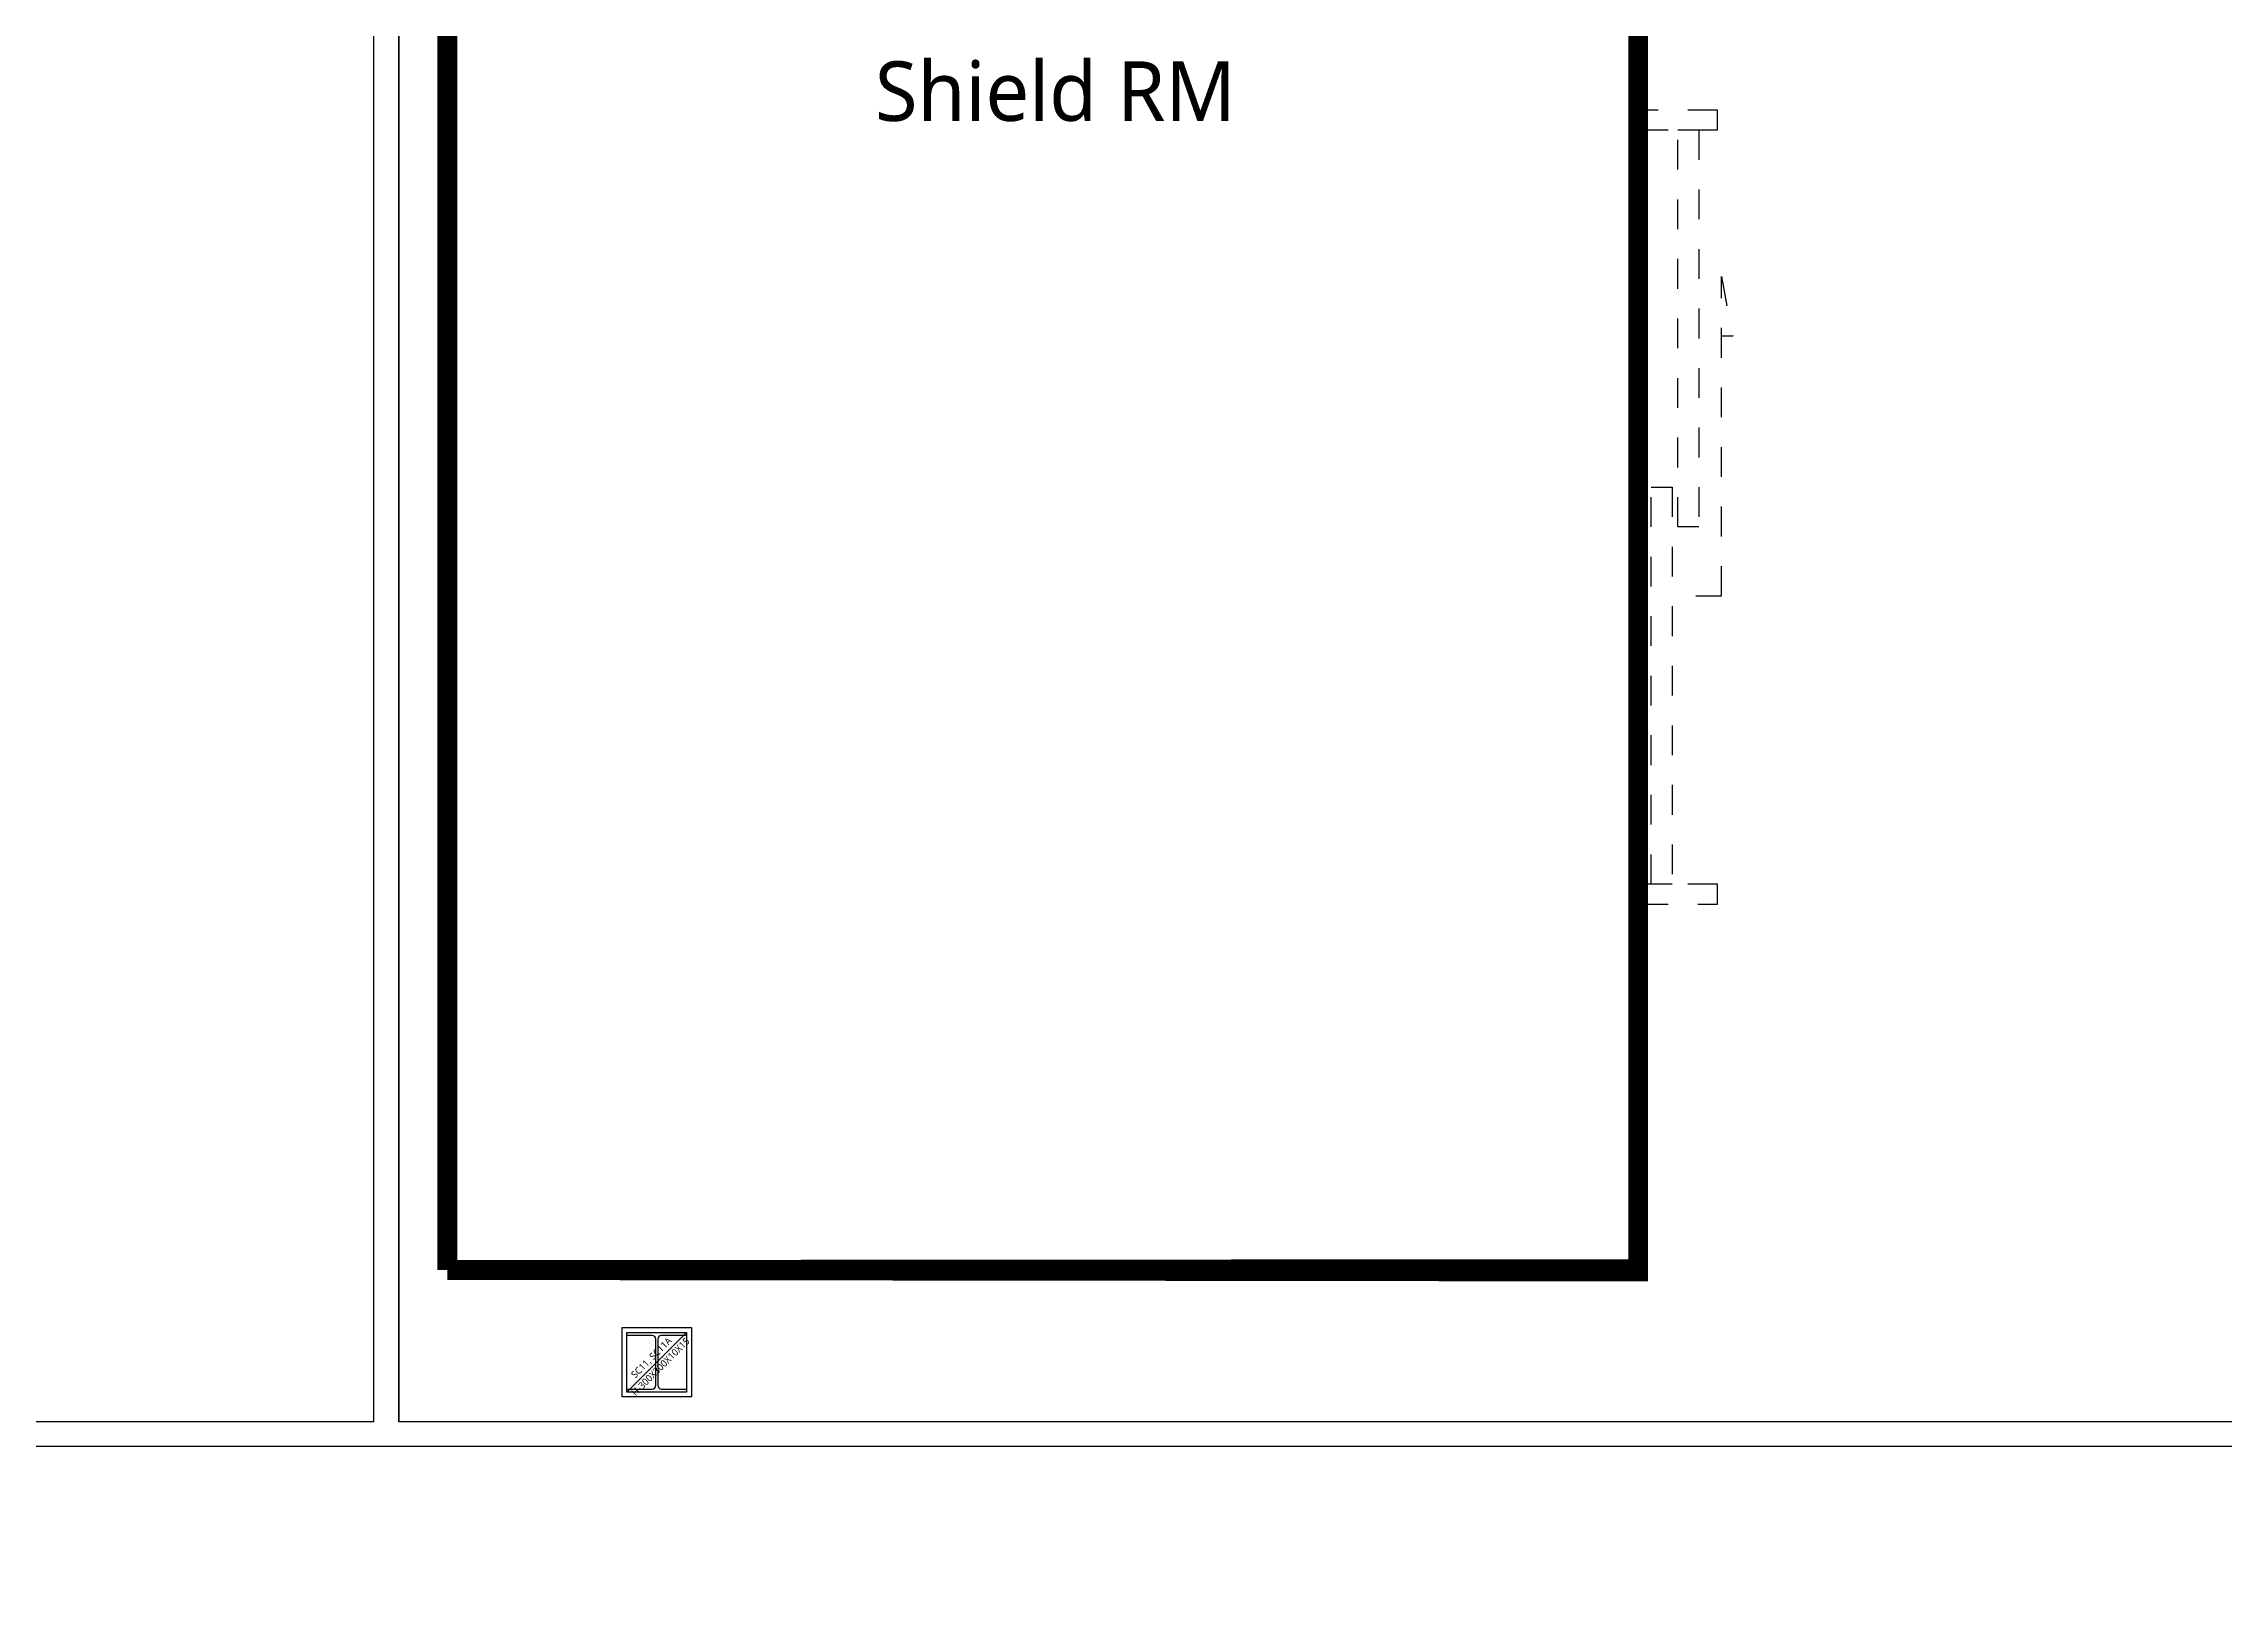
# Model space of a CAD drawing. Header units: millimetres. Extents: x 0 to 420500, y 0 to 297000.
# Drawn here: x 155680 to 166666, y 236528 to 244396 of the extents above; entities that cross this region are included whole.
import ezdxf
from ezdxf.enums import TextEntityAlignment as Align
from ezdxf.xclip import XClip

# ---------------------------------------------------------------- set-up
doc = ezdxf.new("R2010")
doc.units = ezdxf.units.MM
doc.header["$LTSCALE"] = 5000
doc.header["$XCLIPFRAME"] = 0
doc.linetypes.add('HID', pattern=[0.2, 0.1, -0.1])
doc.linetypes.add('HID2-GAUN', pattern=[3.75, 2.5, -1.25])
doc.layers.add('arch', color=8, linetype='Continuous')
doc.layers.add('TRAY', color=3, linetype='Continuous')
doc.layers.add('TXT-1', color=137, linetype='Continuous', plot=False)
doc.styles.add('스타일1', font='malgun.ttf')

# ---------------------------------------------------------------- blocks, each defined once
blk = doc.blocks.new('S-SC11')
at = {"color": 0}
blk.add_line((-150, -150), (150, 150), dxfattribs=at)
for points in [[(-175, 175), (175, 175), (175, -175), (-175, -175)], [(-150, 150), (150, 150), (150, -150), (-150, -150)]]:
    blk.add_lwpolyline(points, close=True, dxfattribs=at)
blk.add_lwpolyline([(-150, -150), (-150, -135), (-23, -135, 0.414213562373094), (-5, -117), (-5, 117, 0.414213562373095), (-23, 135), (-150, 135), (-150, 150), (150, 150), (150, 135), (23, 135, 0.414213562373095), (5, 117), (5, -117, 0.414213562373095), (23, -135), (150, -135), (150, -150)], format="xyb", close=True, dxfattribs=at)
at = {"color": 0, "style": '스타일1'}
blk.add_text('SC11, SC11A', height=35, rotation=45, dxfattribs=at).set_placement((-108.5529597493878, -82.87295522130444))
blk.add_text('H-300X300X10X15', height=35, rotation=45, dxfattribs=at).set_placement((18.67330208669591, -22.50495416493504), align=Align.MIDDLE_CENTER)
blk = doc.blocks.new('auto sliding door')
at = {"color": 0, "linetype": 'HID', "ltscale": 0.3}
for p, q in [((18.6418405835575, 1552.442310067359), (18.6418405835575, 3161.25403083628)), ((18.6418405835575, 3161.25403083628), (76.40547284661443, 2860.506058353931)), ((76.40547284661443, 2860.506058353931), (18.6418405835575, 2860.506058353931)), ((-109.7169991238916, 1552.442310067359), (18.6418405835575, 1552.442310067359))]:
    blk.add_line(p, q, dxfattribs=at)
for points in [[(-400, 3900), (0, 3900), (0, 4000), (-400, 4000)], [(-200, 3900), (-95.53677282397985, 3900), (-95.53677282397985, 1900), (-200, 1900)], [(-334.0421330807731, 2100), (-229.5789059047529, 2100), (-229.5789059047529, 100), (-334.0421330807731, 100)], [(-400, 0), (0, 0), (0, 100), (-400, 100)]]:
    blk.add_lwpolyline(points, close=True, dxfattribs=at)
blk = doc.blocks.new('XR-PLAN', base_point=(461.0274117319104, 408.442780486535))
at = {"layer": 'arch'}
for points in [[(76074.99999999991, 72600.00000009942), (76074.99999999984, 86200.00000009907)], [(76199.99999999991, 72600.00000009942), (76199.99999999984, 86200.00000009907)], [(91199.99999999996, 71675.00000009935), (112200.0000000007, 71675.00000009948), (112200.0000000007, 85600.00000009948), (76199.99999999991, 85600.00000009924), (76199.99999999991, 72600.00000009924)], [(76074.99999999991, 72600.00000009942), (69969.99999999808, 72600.00000009942)], [(88000.00000000182, 72600.00000009942), (76199.99999999991, 72600.00000009942)], [(88000.00000000182, 72475.00000009942), (69954.99999999785, 72475.00000009942)]]:
    blk.add_lwpolyline(points, dxfattribs=at)
at = {"layer": 'arch', "linetype": 'HID2-GAUN', "ltscale": 0.1, "const_width": 100}
for points in [[(76444.56944045995, 73364.55967525422), (82444.56944045995, 73364.55967525422), (82444.56944045986, 85704.72927696042), (76444.56944045986, 85695.00000009919)], [(76444.56944045995, 73364.55967525422), (76444.56944045986, 85695.00000009919)]]:
    blk.add_lwpolyline(points, dxfattribs=at)
at = {"layer": 'arch'}
for name, p in [('auto sliding door', (82844.56944045992, 75208.53643788432)), ('S-SC11', (77499.99999999994, 72900.00000009933))]:
    blk.add_blockref(name, p, dxfattribs=at)
at = {"layer": 'TXT-1', "style": '스타일1'}
blk.add_text('Shield RM', height=300, dxfattribs=at).set_placement((79507.95121985581, 79304.11472233792), align=Align.MIDDLE_CENTER)
blk = doc.blocks.new('XR-배치도', base_point=(461.0274117319104, 408.442780486535))
ref = blk.add_blockref('XR-PLAN', (281310.5895725959, 275110.5486729989), dxfattribs=dict(rotation=47.15620461600879))
XClip(ref).set_block_clipping_path([(10268.655057844939, 25854.059198868752), (121697.9567652801, 114201.93188043457)])

msp = doc.modelspace()

# ---------------------------------------------------------------- block references
at = {"layer": 'TRAY'}
ref = msp.add_blockref('XR-배치도', (-310662.7984480962, 184385.0947776789), dxfattribs=dict(at, rotation=312.8437953840571))
XClip(ref).set_block_clipping_path([(355016.7243769546, 126994.54352895007), (152650.6807000034, 314675.08158907644), (386231.3503509208, 566532.8207304992), (588597.394027872, 378852.28267037286)])

doc.saveas('drawing.dxf')
